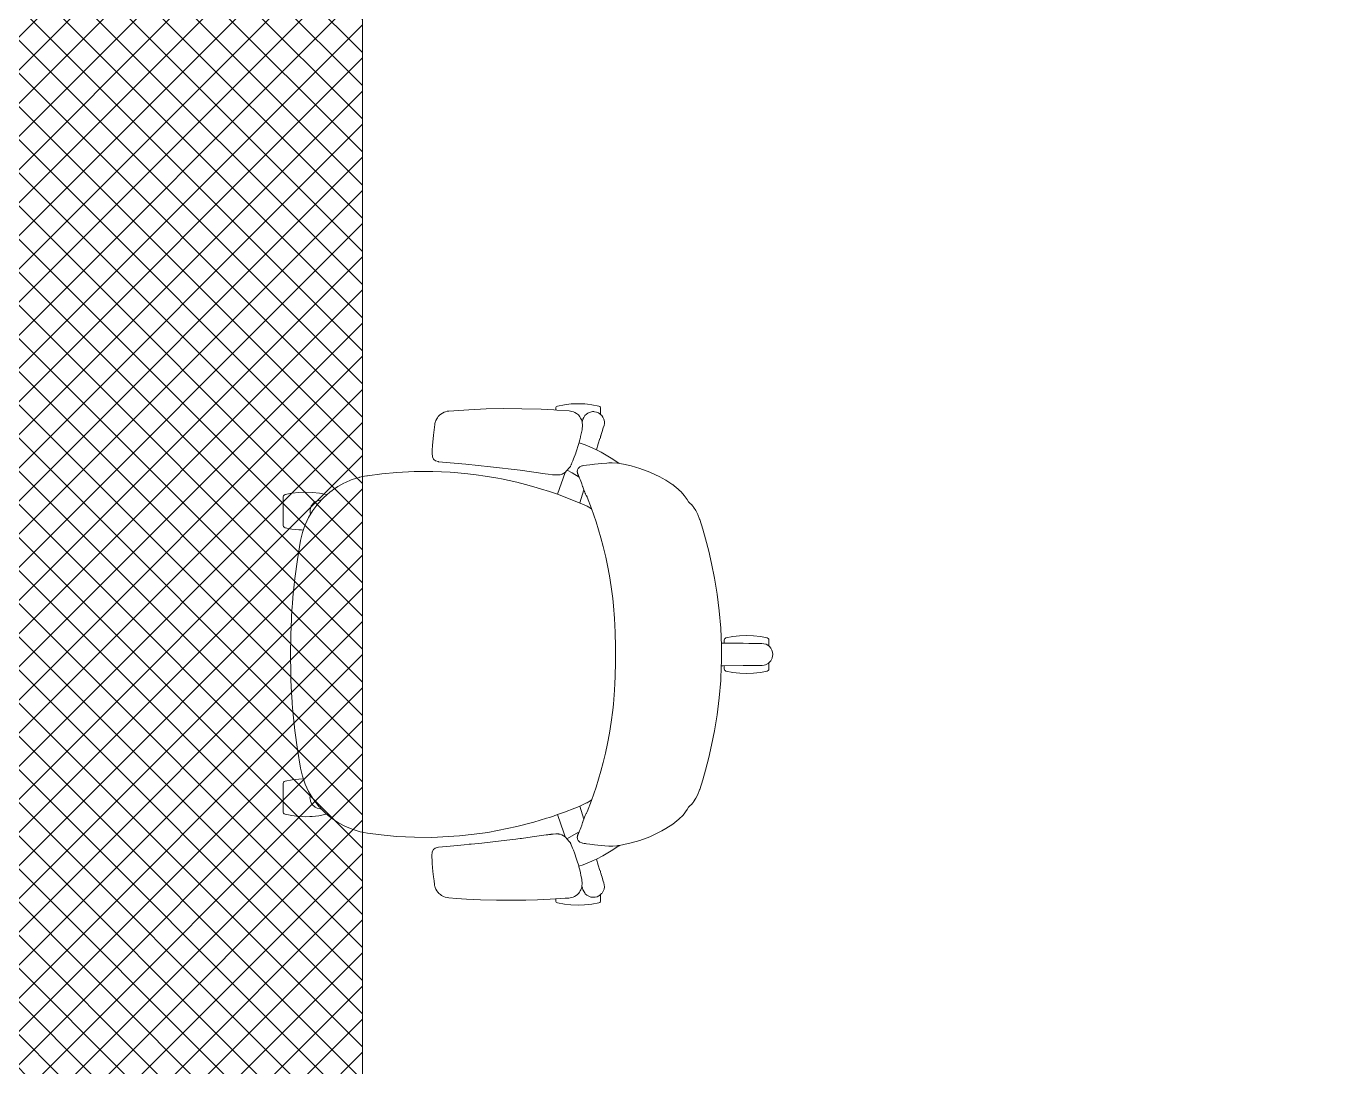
# Model space of a CAD drawing. Header units: inches. Extents: x -675 to 1187, y -924 to 1124.
# Drawn here: x -103.8 to -33.7, y 878 to 933.5 of the extents above; entities that cross this region are included whole.
import ezdxf

# ---------------------------------------------------------------- set-up
doc = ezdxf.new("R2010")
doc.units = ezdxf.units.IN
doc.header["$MEASUREMENT"] = 0
for name, color, linetype, lineweight in [('A-Flor-Case', 7, 'Continuous', 20), ('A-Flor-Case-hatch', 50, 'Continuous', 9), ('A-Furn-Chair', 250, 'Continuous', 13), ('Base_dwg', 8, 'Continuous', 9)]:
    doc.layers.add(name, color=color, linetype=linetype, lineweight=lineweight)

# ---------------------------------------------------------------- blocks, each defined once
blk = doc.blocks.new('Base_dwg-531197-Level 1 Copy 1')
at = {"layer": 'A-Flor-Case-hatch'}
h = blk.add_hatch(dxfattribs=at)
h.set_pattern_fill('FP_3', color=256, style=0, pattern_type=2)
h.set_pattern_definition([(135, (1250.674, 1815.875), (-0.8838835, -0.8838835), []), (225, (1250.674, 1815.875), (0.8838835, -0.8838835), [])])
h.paths.add_polyline_path([(1104.411, 1746.919), (1104.411, 1776.919), (914.894, 1776.919), (914.894, 1881.875), (1121.157, 1881.875), (1121.157, 1911.875), (884.894, 1911.875), (884.894, 1746.919), (1004.325, 1746.919)], flags=0)
at = {"layer": 'A-Flor-Case', "flags": 128}
blk.add_lwpolyline([(1104.411, 1746.919), (1104.411, 1776.919), (914.894, 1776.919), (914.894, 1881.875), (1121.157, 1881.875), (1121.157, 1911.875), (884.894, 1911.875), (884.894, 1746.919)], close=True, dxfattribs=at)
at = {"layer": 'A-Furn-Chair'}
for p, q in [((926.496, 1815.902), (926.712, 1815.206)), ((926.796, 1815.434), (926.793, 1815.427)), ((926.451, 1814.522), (925.8, 1814.158))]:
    blk.add_line(p, q, dxfattribs=at)
at = {"layer": 'A-Furn-Chair', "flags": 128}
for points in [[(934.038, 1823.375), (934.045, 1823.53), (934.048, 1823.985), (934.045, 1824.441), (934.007, 1825.379), (933.93, 1826.306), (933.817, 1827.201), (933.676, 1828.055), (933.522, 1828.829), (933.371, 1829.486), (933.202, 1830.15), (933.056, 1830.665), (933.055, 1830.671), (932.89, 1831.183), (932.881, 1831.208), (932.78, 1831.458), (932.682, 1831.654), (932.56, 1831.849), (932.539, 1831.875), (932.435, 1831.996), (932.403, 1832.027), (932.284, 1832.132), (932.218, 1832.257), (932.064, 1832.461), (931.993, 1832.554), (931.877, 1832.675), (931.818, 1832.734), (931.757, 1832.79), (931.62, 1832.907), (931.542, 1832.968), (931.467, 1833.024), (931.457, 1833.031), (931.085, 1833.275), (930.877, 1833.393), (930.759, 1833.454), (930.231, 1833.704), (929.701, 1833.899), (929.229, 1834.037), (928.818, 1834.132), (928.605, 1834.165), (928.6, 1834.174), (928.582, 1834.187), (928.172, 1834.457), (927.622, 1834.77), (927.374, 1834.894), (927.474, 1835.214), (927.562, 1835.499), (927.572, 1835.509), (927.587, 1835.534), (927.599, 1835.587), (927.599, 1835.621), (927.608, 1835.648), (927.647, 1835.776), (927.676, 1835.867), (927.742, 1836.076), (927.782, 1836.193), (927.801, 1836.3), (927.8, 1836.414), (927.775, 1836.529), (927.727, 1836.638), (927.659, 1836.735), (927.599, 1836.791), (927.599, 1837.111), (927.587, 1837.164), (927.572, 1837.188), (927.552, 1837.209), (927.503, 1837.232), (927.14, 1837.303), (926.896, 1837.331), (926.767, 1837.345), (926.404, 1837.359), (926.036, 1837.345), (925.668, 1837.303), (925.306, 1837.232), (925.257, 1837.209), (925.236, 1837.188), (925.221, 1837.164), (925.209, 1837.111), (925.209, 1837.02)], [(925.702, 1833.695), (925.742, 1833.73), (925.75, 1833.738), (925.969, 1833.989), (925.988, 1834.014), (926.001, 1834.034), (926.029, 1834.091), (926.039, 1834.115), (926.048, 1834.137), (926.072, 1834.196), (926.121, 1834.317), (926.162, 1834.417), (926.28, 1834.728), (926.283, 1834.736), (926.442, 1835.237), (926.495, 1835.437), (926.528, 1835.576), (926.534, 1835.603), (926.609, 1835.968), (926.622, 1836.047), (926.633, 1836.149), (926.634, 1836.203), (926.634, 1836.211), (926.632, 1836.248), (926.62, 1836.337), (926.615, 1836.375), (926.575, 1836.511), (926.566, 1836.532), (926.534, 1836.595), (926.518, 1836.627), (926.497, 1836.659), (926.452, 1836.716), (926.413, 1836.756), (926.323, 1836.828), (926.228, 1836.885), (926.146, 1836.92), (926.074, 1836.944), (925.996, 1836.962), (925.916, 1836.973), (925.262, 1837.017), (925.102, 1837.026), (924.433, 1837.062), (923.394, 1837.09), (922.443, 1837.096), (921.497, 1837.077), (920.565, 1837.038), (919.513, 1836.967), (919.407, 1836.952), (919.33, 1836.931), (919.264, 1836.906), (919.165, 1836.856), (919.086, 1836.803), (919.01, 1836.741), (918.944, 1836.674), (918.893, 1836.611), (918.858, 1836.556), (918.81, 1836.464), (918.794, 1836.425), (918.772, 1836.351), (918.76, 1836.304), (918.751, 1836.251), (918.718, 1835.965), (918.688, 1835.687), (918.639, 1835.127), (918.633, 1835.07), (918.624, 1834.937), (918.619, 1834.821), (918.619, 1834.726), (918.634, 1834.518), (918.693, 1834.395), (918.697, 1834.39), (918.79, 1834.31), (918.806, 1834.304), (918.934, 1834.267), (918.959, 1834.263), (919.173, 1834.241), (920.406, 1834.128), (921.73, 1833.992), (923.304, 1833.807), (924.642, 1833.619), (924.796, 1833.596), (925.041, 1833.568), (925.22, 1833.558), (925.361, 1833.556), (925.435, 1833.566), (925.546, 1833.603), (925.636, 1833.649), (925.693, 1833.687), (925.702, 1833.695), (925.306, 1832.527)], [(927.599, 1836.791), (927.558, 1836.826), (927.482, 1836.872), (927.386, 1836.911), (927.283, 1836.932), (927.245, 1836.935), (927.172, 1836.934), (927.057, 1836.913), (926.947, 1836.87), (926.914, 1836.852), (926.847, 1836.804), (926.764, 1836.722), (926.701, 1836.628), (926.659, 1836.53), (926.613, 1836.381)], [(927.374, 1834.894), (927.189, 1834.986), (927.156, 1835.001), (926.769, 1835.166), (926.453, 1835.279)], [(912.99, 1832.499), (913.15, 1832.638), (913.273, 1832.726), (913.373, 1832.799), (913.511, 1832.895), (913.59, 1832.941), (913.743, 1833.03), (913.896, 1833.113), (913.994, 1833.158), (914.3, 1833.29), (914.372, 1833.316), (914.402, 1833.327), (914.6, 1833.39), (914.72, 1833.425), (914.734, 1833.43), (914.746, 1833.432), (914.777, 1833.44), (914.833, 1833.453), (915.005, 1833.489), (915.129, 1833.511), (915.136, 1833.512), (915.162, 1833.518), (915.935, 1833.619), (916.728, 1833.69), (917.646, 1833.736), (918.658, 1833.74), (919.57, 1833.7), (919.811, 1833.683), (920.525, 1833.616), (920.969, 1833.563), (921.451, 1833.493), (922.121, 1833.379), (922.307, 1833.343), (923.129, 1833.165), (923.595, 1833.05), (924.043, 1832.927), (924.395, 1832.825), (924.872, 1832.674), (925.306, 1832.527), (926.598, 1832.026), (926.879, 1831.892), (927.113, 1831.757)], [(926.452, 1833.448), (926.089, 1833.663), (925.811, 1833.808)], [(928.605, 1834.165), (928.497, 1834.183), (928.218, 1834.203), (928.187, 1834.203), (928.163, 1834.203), (928.112, 1834.204), (928.078, 1834.203), (928.032, 1834.201), (927.927, 1834.193), (927.668, 1834.172), (927.275, 1834.132), (927.018, 1834.1), (926.843, 1834.076), (926.704, 1834.055), (926.637, 1834.046), (926.594, 1834.036), (926.497, 1833.998), (926.436, 1833.943), (926.406, 1833.909), (926.381, 1833.865), (926.371, 1833.837), (926.359, 1833.745), (926.359, 1833.741), (926.359, 1833.737), (926.359, 1833.732), (926.359, 1833.728), (926.359, 1833.725), (926.359, 1833.72), (926.36, 1833.713), (926.36, 1833.711), (926.361, 1833.708), (926.361, 1833.708), (926.361, 1833.706), (926.361, 1833.706), (926.361, 1833.706), (926.361, 1833.705), (926.364, 1833.686), (926.366, 1833.678), (926.373, 1833.647), (926.375, 1833.638), (926.383, 1833.615), (926.391, 1833.594), (926.396, 1833.582), (926.4, 1833.571), (926.407, 1833.556), (926.41, 1833.551), (926.415, 1833.538), (926.431, 1833.5), (926.475, 1833.391), (926.503, 1833.32), (926.538, 1833.231), (926.573, 1833.142), (926.591, 1833.084), (926.642, 1832.95), (926.651, 1832.927), (926.712, 1832.764)], [(912.817, 1832.347), (912.99, 1832.499), (912.968, 1832.51), (912.606, 1832.58), (912.239, 1832.622), (911.87, 1832.636), (911.87, 1832.636), (911.501, 1832.622), (911.134, 1832.58), (910.772, 1832.51), (910.722, 1832.486), (910.702, 1832.466), (910.687, 1832.441), (910.675, 1832.388), (910.675, 1830.865), (910.687, 1830.811), (910.702, 1830.787), (910.722, 1830.766), (910.772, 1830.743), (911.134, 1830.673), (911.335, 1830.646), (911.508, 1830.63), (911.648, 1830.625), (911.738, 1830.621)], [(927.113, 1816.214), (927.107, 1816.209), (927.102, 1816.206), (926.879, 1816.078), (926.854, 1816.066), (926.598, 1815.945), (926.45, 1815.882), (926.226, 1815.79), (925.667, 1815.574), (925.401, 1815.477), (925.158, 1815.392), (925.082, 1815.366), (924.872, 1815.296), (924.721, 1815.249), (924.043, 1815.043), (923.14, 1814.808), (921.587, 1814.499), (920.853, 1814.393), (920.066, 1814.308), (918.605, 1814.23), (917.664, 1814.234), (916.718, 1814.281), (915.893, 1814.358), (915.162, 1814.452), (914.779, 1814.53), (914.402, 1814.644), (913.994, 1814.812), (913.618, 1815.013), (913.511, 1815.075), (913.403, 1815.151), (913.283, 1815.236), (913.134, 1815.345), (913.073, 1815.399), (912.867, 1815.582), (912.748, 1815.697), (912.679, 1815.771), (912.619, 1815.836), (912.59, 1815.866), (912.515, 1815.947), (912.249, 1816.299), (912.021, 1816.676), (911.833, 1817.074), (911.689, 1817.488), (911.59, 1817.913), (911.427, 1818.917), (911.292, 1819.925), (911.187, 1820.937), (911.155, 1821.376), (911.155, 1821.377), (911.15, 1821.445), (911.112, 1821.952), (911.083, 1822.606), (911.081, 1822.662), (911.067, 1822.968), (911.052, 1823.985), (911.067, 1825.002), (911.09, 1825.515), (911.103, 1825.808), (911.112, 1826.019), (911.152, 1826.561), (911.161, 1826.669), (911.187, 1827.033), (911.292, 1828.045), (911.427, 1829.053), (911.59, 1830.057), (911.691, 1830.489), (911.786, 1830.761), (911.835, 1830.901), (912.021, 1831.294), (912.249, 1831.671), (912.515, 1832.023), (912.817, 1832.347)], [(926.495, 1832.066), (926.712, 1832.764), (926.748, 1832.668), (926.749, 1832.665), (926.751, 1832.659), (926.755, 1832.649), (926.761, 1832.632), (926.767, 1832.615), (926.78, 1832.579), (926.784, 1832.569), (926.788, 1832.56), (926.796, 1832.537), (926.813, 1832.498), (926.827, 1832.471), (926.842, 1832.445), (926.877, 1832.391), (926.881, 1832.385), (926.886, 1832.379), (927.107, 1831.777), (927.356, 1831.058), (927.621, 1830.209), (927.745, 1829.744), (927.881, 1829.172), (927.977, 1828.727), (928.079, 1828.177), (928.173, 1827.593), (928.252, 1826.961), (928.293, 1826.576), (928.343, 1825.901), (928.364, 1825.553), (928.382, 1825.164), (928.402, 1824.389), (928.402, 1823.581), (928.382, 1822.806), (928.365, 1822.434), (928.344, 1822.073), (928.286, 1821.34), (928.252, 1821.009), (928.173, 1820.378), (928.079, 1819.793), (927.977, 1819.243), (927.864, 1818.719), (927.745, 1818.226), (927.621, 1817.761), (927.356, 1816.913), (927.107, 1816.193), (926.884, 1815.585), (926.842, 1815.525), (926.827, 1815.499), (926.813, 1815.472), (926.796, 1815.434), (926.78, 1815.391), (926.78, 1815.39), (926.748, 1815.302), (926.71, 1815.2), (926.642, 1815.02), (926.651, 1815.043)], [(912.121, 1831.46), (912.105, 1831.531), (912.098, 1831.605), (912.102, 1831.7), (912.117, 1831.774), (912.168, 1831.905), (912.209, 1831.969), (912.269, 1832.039), (912.324, 1832.088), (912.376, 1832.124), (912.453, 1832.165), (912.519, 1832.188), (912.58, 1832.203), (912.635, 1832.21), (912.691, 1832.212)], [(934.038, 1824.595), (935.2, 1824.58), (935.509, 1824.576), (935.654, 1824.573), (935.883, 1824.57), (935.973, 1824.57), (936.102, 1824.57), (936.2, 1824.572), (936.315, 1824.56), (936.425, 1824.527), (936.518, 1824.478), (936.611, 1824.403), (936.687, 1824.312), (936.705, 1824.284), (936.742, 1824.209), (936.774, 1824.102), (936.786, 1823.985), (936.779, 1823.895), (936.759, 1823.808), (936.752, 1823.788), (936.703, 1823.684), (936.684, 1823.654), (936.632, 1823.589), (936.562, 1823.524), (936.543, 1823.51), (936.441, 1823.451), (936.395, 1823.432), (936.333, 1823.414), (936.226, 1823.399), (936.2, 1823.398), (936.042, 1823.401), (935.788, 1823.399), (935.654, 1823.397), (935.509, 1823.395), (935.2, 1823.39), (934.128, 1823.376), (934.038, 1823.375), (934.007, 1822.591), (933.93, 1821.664), (933.817, 1820.769), (933.676, 1819.915), (933.522, 1819.141), (933.371, 1818.484), (933.202, 1817.821), (933.056, 1817.306), (932.89, 1816.787), (932.881, 1816.762), (932.78, 1816.512), (932.682, 1816.316), (932.56, 1816.122), (932.539, 1816.096), (932.435, 1815.974), (932.403, 1815.943), (932.284, 1815.839), (932.218, 1815.714), (931.998, 1815.422), (931.778, 1815.2), (931.458, 1814.94), (931.088, 1814.697), (930.874, 1814.576), (930.231, 1814.267), (929.701, 1814.071), (929.229, 1813.933), (928.845, 1813.846), (928.6, 1813.805), (928.586, 1813.787), (928.569, 1813.773), (928.158, 1813.505), (927.722, 1813.252), (927.374, 1813.076), (927.205, 1812.992), (927.173, 1812.977), (927.141, 1812.962), (926.754, 1812.799), (926.712, 1812.782), (926.667, 1812.765), (926.438, 1812.686)], [(936.582, 1824.427), (936.582, 1824.747), (936.57, 1824.8), (936.555, 1824.825), (936.535, 1824.845), (936.486, 1824.869), (936.123, 1824.939), (935.749, 1824.981), (935.387, 1824.995), (935.018, 1824.981), (934.834, 1824.963), (934.651, 1824.939), (934.289, 1824.869), (934.24, 1824.845), (934.219, 1824.825), (934.204, 1824.8), (934.192, 1824.747), (934.192, 1824.593)], [(934.192, 1823.377), (934.192, 1823.223), (934.204, 1823.17), (934.219, 1823.146), (934.24, 1823.125), (934.289, 1823.102), (934.651, 1823.032), (934.834, 1823.007), (935.025, 1822.989), (935.387, 1822.975), (935.756, 1822.989), (935.94, 1823.007), (936.123, 1823.032), (936.486, 1823.102), (936.535, 1823.125), (936.555, 1823.146), (936.57, 1823.17), (936.582, 1823.223), (936.582, 1823.543)], [(912.991, 1815.472), (912.968, 1815.46), (912.563, 1815.384), (912.212, 1815.348), (912.086, 1815.342), (911.87, 1815.334), (911.688, 1815.341), (911.381, 1815.36), (911.134, 1815.39), (910.772, 1815.46), (910.722, 1815.484), (910.702, 1815.504), (910.687, 1815.529), (910.675, 1815.582), (910.675, 1817.106), (910.687, 1817.159), (910.702, 1817.184), (910.722, 1817.204), (910.772, 1817.228), (911.146, 1817.298), (911.501, 1817.34), (911.738, 1817.349)], [(912.691, 1815.758), (912.632, 1815.759), (912.579, 1815.768), (912.48, 1815.793), (912.449, 1815.806), (912.375, 1815.844), (912.316, 1815.886), (912.286, 1815.911), (912.215, 1815.989), (912.208, 1815.999), (912.16, 1816.076), (912.126, 1816.159), (912.12, 1816.179), (912.098, 1816.292), (912.096, 1816.327), (912.099, 1816.41), (912.116, 1816.495), (912.12, 1816.512)], [(925.709, 1814.255), (925.638, 1814.466), (925.306, 1815.444)], [(926.642, 1815.02), (926.591, 1814.887), (926.538, 1814.739), (926.503, 1814.65), (926.475, 1814.58), (926.449, 1814.515), (926.431, 1814.47), (926.415, 1814.431), (926.409, 1814.418), (926.4, 1814.398), (926.392, 1814.38), (926.384, 1814.359), (926.383, 1814.355), (926.375, 1814.331), (926.371, 1814.315), (926.366, 1814.294), (926.366, 1814.292), (926.362, 1814.27), (926.361, 1814.261), (926.36, 1814.255), (926.359, 1814.249), (926.359, 1814.245), (926.359, 1814.24), (926.359, 1814.234), (926.359, 1814.23), (926.359, 1814.225), (926.366, 1814.172), (926.371, 1814.133), (926.381, 1814.105), (926.405, 1814.062), (926.418, 1814.047), (926.451, 1814.01), (926.497, 1813.972), (926.506, 1813.967), (926.594, 1813.935), (926.637, 1813.924), (926.654, 1813.922), (926.722, 1813.912), (926.799, 1813.901), (926.843, 1813.894), (927.018, 1813.87), (927.275, 1813.838), (927.823, 1813.785), (928.041, 1813.769), (928.116, 1813.767), (928.196, 1813.768), (928.218, 1813.768), (928.247, 1813.77), (928.473, 1813.788), (928.523, 1813.793), (928.6, 1813.805)], [(927.374, 1813.076), (927.474, 1812.756), (927.562, 1812.471), (927.572, 1812.461), (927.587, 1812.436), (927.599, 1812.383), (927.599, 1812.349), (927.608, 1812.322), (927.647, 1812.194), (927.676, 1812.103), (927.701, 1812.022), (927.742, 1811.894), (927.775, 1811.803), (927.798, 1811.699), (927.802, 1811.586), (927.784, 1811.47), (927.757, 1811.393), (927.742, 1811.359), (927.678, 1811.259), (927.657, 1811.233), (927.599, 1811.177), (927.599, 1810.86), (927.587, 1810.806), (927.572, 1810.782), (927.552, 1810.761), (927.503, 1810.738), (927.14, 1810.668), (926.747, 1810.626), (926.404, 1810.611), (926.01, 1810.628), (925.668, 1810.668), (925.306, 1810.738), (925.257, 1810.761), (925.236, 1810.782), (925.221, 1810.806), (925.209, 1810.86), (925.209, 1810.949)], [(927.599, 1811.177), (927.539, 1811.131), (927.506, 1811.111), (927.41, 1811.068), (927.398, 1811.064), (927.31, 1811.042), (927.2, 1811.035), (927.086, 1811.05), (927.05, 1811.059), (926.974, 1811.087), (926.871, 1811.148), (926.783, 1811.226), (926.751, 1811.265), (926.715, 1811.318), (926.668, 1811.415), (926.659, 1811.44), (926.631, 1811.533), (926.613, 1811.591), (926.603, 1811.62)]]:
    blk.add_lwpolyline(points, dxfattribs=at)
blk.add_lwpolyline([(925.788, 1814.171), (925.76, 1814.204), (925.728, 1814.239), (925.679, 1814.281), (925.621, 1814.32), (925.532, 1814.365), (925.443, 1814.397), (925.376, 1814.41), (925.353, 1814.413), (925.278, 1814.416), (925.206, 1814.411), (925.063, 1814.402), (925.031, 1814.4), (925.005, 1814.398), (924.987, 1814.396), (924.962, 1814.394), (924.941, 1814.392), (924.91, 1814.388), (924.882, 1814.385), (924.87, 1814.383), (924.838, 1814.379), (924.788, 1814.372), (924.698, 1814.359), (923.947, 1814.252), (923.386, 1814.174), (923.311, 1814.165), (923.184, 1814.148), (923.072, 1814.134), (922.604, 1814.077), (921.264, 1813.927), (920.691, 1813.871), (920.582, 1813.861), (920.324, 1813.837), (919.403, 1813.752), (919.158, 1813.73), (918.945, 1813.709), (918.776, 1813.662), (918.682, 1813.582), (918.619, 1813.454), (918.604, 1813.246), (918.604, 1813.152), (918.609, 1813.035), (918.618, 1812.903), (918.623, 1812.845), (918.659, 1812.416), (918.675, 1812.263), (918.688, 1812.133), (918.713, 1811.917), (918.735, 1811.721), (918.744, 1811.669), (918.753, 1811.627), (918.772, 1811.564), (918.794, 1811.509), (918.812, 1811.469), (918.842, 1811.415), (918.853, 1811.397), (918.878, 1811.362), (918.903, 1811.328), (918.928, 1811.299), (918.946, 1811.278), (918.961, 1811.263), (919.002, 1811.224), (919.052, 1811.184), (919.112, 1811.139), (919.214, 1811.082), (919.315, 1811.041), (919.414, 1811.016), (919.497, 1811.005), (919.914, 1810.973), (920.455, 1810.938), (921.185, 1810.904), (922.049, 1810.883), (922.751, 1810.873), (923.611, 1810.883), (924.234, 1810.901), (924.908, 1810.932), (925.455, 1810.964), (925.707, 1810.982), (925.9, 1810.996), (926.057, 1811.024), (926.135, 1811.05), (926.211, 1811.083), (926.347, 1811.169), (926.394, 1811.209), (926.436, 1811.252), (926.481, 1811.309), (926.517, 1811.371), (926.55, 1811.436), (926.575, 1811.514), (926.599, 1811.593), (926.602, 1811.609), (926.608, 1811.664), (926.617, 1811.73), (926.618, 1811.765), (926.617, 1811.819), (926.608, 1811.906), (926.593, 1812), (926.553, 1812.204), (926.525, 1812.337), (926.488, 1812.493), (926.446, 1812.658), (926.432, 1812.708), (926.402, 1812.815), (926.401, 1812.821), (926.372, 1812.916), (926.268, 1813.232), (926.265, 1813.24), (926.203, 1813.408), (926.149, 1813.547), (926.106, 1813.651), (926.068, 1813.746), (926.033, 1813.832), (926.012, 1813.883), (926.001, 1813.905), (925.986, 1813.934), (925.97, 1813.96), (925.955, 1813.978)], close=True, dxfattribs=at)

msp = doc.modelspace()

# ---------------------------------------------------------------- block references
at = {"layer": 'Base_dwg', "color": 7, "lineweight": 20}
msp.add_blockref('Base_dwg-531197-Level 1 Copy 1', (-1000.794, -923.952), dxfattribs=at)

doc.saveas('drawing.dxf')
